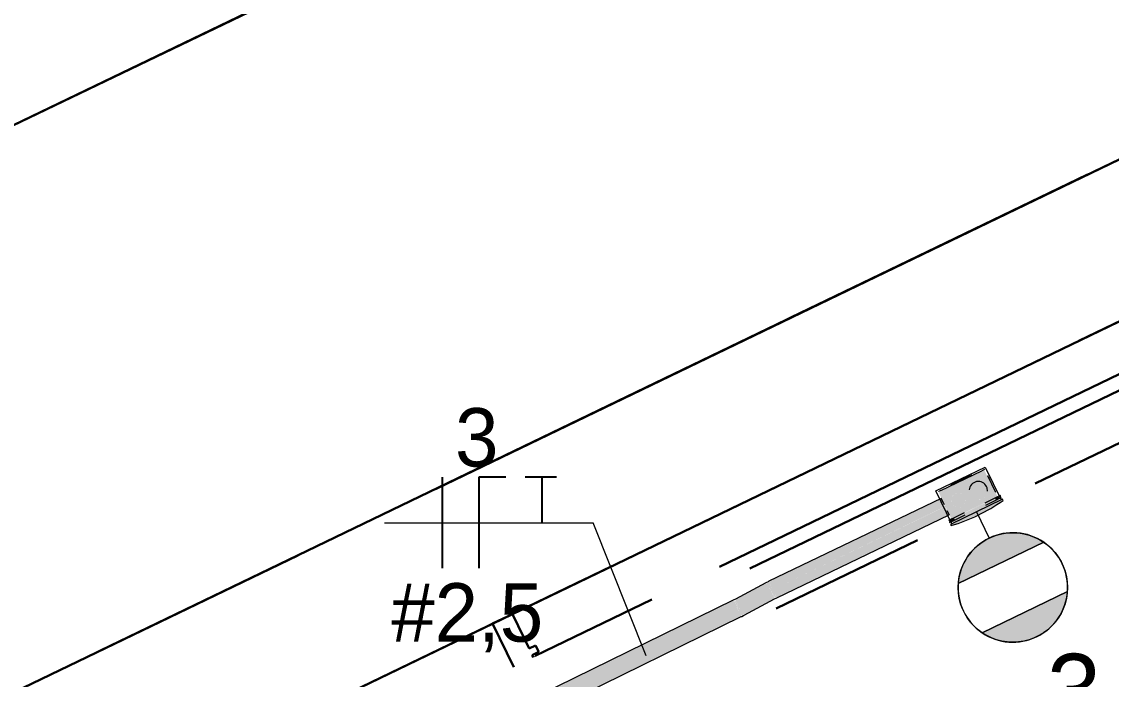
# Model space of a CAD drawing. Header units: metres. Extents: x 4 to 129, y -16 to 26.
# Drawn here: x 33.841 to 35.333, y 19.622 to 20.522 of the extents above; entities that cross this region are included whole.
import ezdxf

# ---------------------------------------------------------------- set-up
doc = ezdxf.new("R2010")
doc.units = ezdxf.units.M
for name, pattern in [('Hidden 1_5', [0.0022, 0.0015, -0.0007]), ('IMPORT-_Tracejado pequeno', [2.25, 1.5, -0.75]), ('IMPORT-DASHED2 _4_', [0.375, 0.25, -0.125])]:
    doc.linetypes.add(name, pattern=pattern)
for name, color, linetype, lineweight in [('A-ANNO-NOTE', 7, 'Continuous', 9), ('A-GENM', 7, 'Continuous', 9), ('Dispositivos elétricos', 7, 'Continuous', 70), ('E-POWR-CNDT', 7, 'Continuous', 30), ('Identificadores de dispositivos elétricos', 7, 'Continuous', 9), ('KIRYA - PAREDE', 7, 'Continuous', 50), ('KIRYA - PISO', 7, 'Continuous', 9), ('KIRYA - PROJEÇÃO', 7, 'IMPORT-DASHED2 _4_', 9), ('KIRYA - SQUADRIA', 7, 'Continuous', 9)]:
    doc.layers.add(name, color=color, linetype=linetype, lineweight=lineweight)
for name, color, linetype, lineweight, true_color in [('Base Revit Coremas_dwg', 7, 'Continuous', 9, 0x767676), ('Fase', 1, 'Continuous', 25, 0xff0000), ('Neutro', 5, 'Continuous', 25, 0x0000ff), ('Terra', 3, 'Continuous', 25, 0x00ff00)]:
    doc.layers.add(name, color=color, linetype=linetype, lineweight=lineweight, true_color=true_color)
doc.styles.add('Century Gothic', font='GOTHIC.TTF', dxfattribs={"height": 0.1})
doc.styles.add('Century Gothic_3', font='GOTHIC.TTF', dxfattribs={"height": 0.08})

# ---------------------------------------------------------------- blocks, each defined once
blk = doc.blocks.new('1_ Ponto de Ar Condicionado 4x2 - Ponto de Força Saida de Fio-8249113-PLANTA BAIXA - TÉRREO')
at = {"layer": 'A-GENM', "true_color": 0xfbfbfb}
blk.add_hatch(color=7, dxfattribs=at).paths.add_polyline_path([(0.0395, 0.002), (-0.0032, 0.0049), (-0.0395, 0.002), (-0.0395, 0), (0.0395, 0)])
at = {"layer": 'A-GENM'}
for p, q in [((-0.0395, 0.002), (-0.0395, 0)), ((-0.0395, 0), (0, 0)), ((0, 0), (0.0395, 0)), ((0.0395, 0), (0.0395, 0.002))]:
    blk.add_line(p, q, dxfattribs=at)
blk.add_arc((0, -0.2479), 0.253, 81.0302, 98.9698, dxfattribs=at)
blk = doc.blocks.new('PVC Corrugado Amarelo_Caixa de Luz 4x2 - PVC Corrugado Amarelo_Caixa de Luz 4x2-V12-PLANTA BAIXA - TÉRREO')
at = {"layer": 'E-POWR-CNDT', "linetype": 'Hidden 1_5', "lineweight": 9, "true_color": 0xffff00}
h = blk.add_hatch(color=2, dxfattribs=at)
h.paths.add_polyline_path([(-0.0345, 0), (-0.031, 0.0005), (-0.0315, 0.0028), (-0.0345, 0.0022), (-0.0345, 0.0003)])
h.paths.add_polyline_path([(-0.035, 0.0058), (-0.031, 0.0062), (-0.031, 0.0475), (-0.0345, 0.0475), (-0.035, 0.0431), (-0.035, 0.0058)])
h = blk.add_hatch(color=2, dxfattribs=at)
h.paths.add_polyline_path([(-0.031, 0), (0.031, 0), (0.031, 0.0028), (-0.031, 0.0028), (-0.031, 0.0019)])
h.paths.add_polyline_path([(-0.031, 0.0058), (0.031, 0.0063), (0.031, 0.0475), (-0.031, 0.0475), (-0.031, 0.0062)])
h.paths.add_polyline_path([(-0.02, 0.0163), (-0.0231, 0.0192), (-0.0241, 0.021), (-0.0248, 0.0235), (-0.0248, 0.0269), (-0.0247, 0.0276), (-0.0232, 0.0306), (-0.0211, 0.0328), (-0.02, 0.0337), (-0.0155, 0.0349), (-0.0129, 0.0347), (-0.011, 0.0341), (-0.0094, 0.0332), (-0.0079, 0.0321), (-0.006, 0.0291), (-0.0052, 0.0263), (-0.0052, 0.0232), (-0.0062, 0.0204), (-0.0075, 0.0185), (-0.009, 0.0171), (-0.0101, 0.0163), (-0.0135, 0.0152), (-0.0165, 0.0152), (-0.0185, 0.0157)])
h.paths.add_polyline_path([(0.0088, 0.0142), (0.0051, 0.0176), (0.0037, 0.02), (0.0027, 0.0233), (0.0028, 0.0269), (0.0038, 0.0303), (0.0051, 0.0324), (0.0078, 0.0351), (0.0099, 0.0363), (0.0118, 0.0371), (0.0172, 0.0372), (0.0199, 0.0364), (0.022, 0.0352), (0.0251, 0.0322), (0.0266, 0.0295), (0.0271, 0.0281), (0.0273, 0.0233), (0.0263, 0.0198), (0.0247, 0.0172), (0.0229, 0.0154), (0.0193, 0.0134), (0.0163, 0.0127), (0.013, 0.0128), (0.0118, 0.0129)])
h = blk.add_hatch(color=2, dxfattribs=at)
h.paths.add_polyline_path([(0.031, 0), (0.0345, 0.0004), (0.034, 0.0028), (0.031, 0.0023), (0.031, 0.0001)])
h.paths.add_polyline_path([(0.031, 0.0058), (0.035, 0.0063), (0.0345, 0.0475), (0.031, 0.0475), (0.031, 0.0063)])
h = blk.add_hatch(color=2, dxfattribs=at)
h.paths.add_polyline_path([(-0.02, 0.0163), (-0.0165, 0.0152), (-0.0135, 0.0152), (-0.0124, 0.0153), (-0.0087, 0.0173), (-0.0068, 0.0194), (-0.0056, 0.0218), (-0.0051, 0.0239), (-0.0052, 0.0263), (-0.006, 0.0291), (-0.0063, 0.03), (-0.0094, 0.0332), (-0.0115, 0.0343), (-0.0142, 0.0349), (-0.017, 0.0347), (-0.0176, 0.0347), (-0.0217, 0.0324), (-0.0233, 0.0305), (-0.0237, 0.03), (-0.0248, 0.0265), (-0.0248, 0.0235), (-0.0239, 0.0205), (-0.0227, 0.0187), (-0.0206, 0.0168)])
h.paths.add_polyline_path([(0.0088, 0.0142), (0.0133, 0.0127), (0.0166, 0.0127), (0.0202, 0.0137), (0.0229, 0.0154), (0.0247, 0.0172), (0.0263, 0.0198), (0.0273, 0.0233), (0.0275, 0.025), (0.0263, 0.03), (0.0246, 0.0329), (0.0235, 0.0341), (0.0199, 0.0364), (0.0164, 0.0373), (0.015, 0.0375), (0.01, 0.0363), (0.007, 0.0345), (0.0051, 0.0324), (0.0033, 0.0293), (0.0027, 0.0267), (0.0027, 0.0233), (0.0038, 0.0197), (0.0051, 0.0176), (0.0076, 0.0151), (0.008, 0.0147)])
for points in [[(-0.0355, 0.025), (-0.035, 0.025), (-0.0355, 0.0252)], [(-0.0355, 0.0187), (-0.035, 0.0187), (-0.0355, 0.0188)], [(0.035, 0.025), (0.0355, 0.025), (0.035, 0.0252)], [(0.035, 0.0187), (0.0355, 0.0187), (0.035, 0.019)], [(-0.0395, 0.0028), (-0.0371, 0.0031), (-0.0371, 0.0058), (-0.0395, 0.0058), (-0.0395, 0.003)], [(-0.037, 0.0028), (-0.031, 0.0028), (-0.0315, 0.0058), (-0.037, 0.0052), (-0.037, 0.0029)], [(-0.031, 0.0028), (0, 0.0028), (0, 0.0058), (-0.031, 0.0053)], [(0, 0.0028), (0.031, 0.0028), (0.031, 0.0058), (0, 0.0058)], [(0.031, 0.0028), (0.037, 0.0028), (0.0364, 0.0058), (0.031, 0.0058), (0.031, 0.0041)], [(0.0371, 0.0028), (0.0395, 0.0028), (0.0395, 0.0058), (0.0371, 0.0054), (0.0371, 0.0031)]]:
    blk.add_hatch(color=2, dxfattribs=at).paths.add_polyline_path(points)
at = {"layer": 'E-POWR-CNDT', "lineweight": 9}
for p, q in [((-0.0349, 0.0475), (-0.035, 0.0475)), ((-0.031, 0.0475), (-0.0338, 0.0475)), ((-0.031, 0.0475), (0.031, 0.0475)), ((-0.016, 0.048), (-0.016, 0.0475)), ((-0.0063, 0.048), (-0.016, 0.048)), ((-0.0125, 0.048), (-0.0125, 0.0475)), ((-0.0125, 0.048), (-0.0125, 0.0475)), ((0, 0.048), (-0.0125, 0.048)), ((-0.0114, 0.048), (-0.0125, 0.048)), ((0.0125, 0.048), (0, 0.048)), ((0.016, 0.048), (0.0063, 0.048)), ((0.0125, 0.048), (0.0114, 0.048)), ((0.0125, 0.0475), (0.0125, 0.048)), ((0.0125, 0.0475), (0.0125, 0.048)), ((0.016, 0.0475), (0.016, 0.048)), ((0.035, 0.0475), (0.031, 0.0475)), ((0.035, 0.0475), (0.0345, 0.0475)), ((-0.0355, 0.0375), (-0.0355, 0.0282)), ((0.0355, 0.0375), (0.035, 0.0375)), ((0.0355, 0.0375), (0.035, 0.0375)), ((0.0355, 0.035), (0.035, 0.035)), ((0.0355, 0.025), (0.0355, 0.0375)), ((0.0355, 0.0312), (0.0355, 0.0375)), ((0.0355, 0.0313), (0.0355, 0.035)), ((-0.0355, 0.0187), (-0.0355, 0.0125)), ((0.035, 0.015), (0.0355, 0.015)), ((0.0355, 0.0125), (0.0355, 0.025)), ((0.0355, 0.0142), (0.0355, 0.0187)), ((0.0355, 0.0125), (0.0355, 0.0187)), ((0.0355, 0.015), (0.0355, 0.0187)), ((-0.0371, 0.0058), (-0.0395, 0.0058)), ((-0.0395, 0.0028), (-0.0371, 0.0028)), ((-0.0355, 0.0058), (-0.0371, 0.0058)), ((-0.0371, 0.0028), (-0.0371, 0.0028)), ((-0.037, 0.0028), (-0.031, 0.0028)), ((-0.031, 0.0058), (-0.0355, 0.0058)), ((-0.0156, 0.0058), (-0.031, 0.0058)), ((-0.031, 0.0028), (-0.0156, 0.0028)), ((0.031, 0.0058), (0.0156, 0.0058)), ((0.0156, 0.0028), (0.031, 0.0028)), ((0.037, 0.0058), (0.031, 0.0058)), ((0.031, 0.0028), (0.0371, 0.0028)), ((0.0371, 0.0058), (0.0371, 0.0058)), ((0.0395, 0.0058), (0.0371, 0.0058)), ((0.0371, 0.0028), (0.0395, 0.0028))]:
    blk.add_line(p, q, dxfattribs=at)
for start, end in [(360, 150), (330, 360)]:
    blk.add_arc((0.015, 0.025), 0.0125, start, end, dxfattribs=at)
blk = doc.blocks.new('Base Revit Coremas_dwg-8208185-PLANTA BAIXA - TÉRREO')
at = {"layer": 'KIRYA - PAREDE', "color": 254, "linetype": 'IMPORT-_Tracejado pequeno', "lineweight": 30, "true_color": 0xe3e3e3}
for p, q in [((21.757, 19.8124), (21.5634, 19.719)), ((21.5634, 19.719), (21.757, 19.8124))]:
    blk.add_line(p, q, dxfattribs=at)
at = {"layer": 'KIRYA - PAREDE', "color": 254, "linetype": 'IMPORT-_Tracejado pequeno', "lineweight": 30, "true_color": 0xe3e3e3, "flags": 128}
for points in [[(22.8626, 17.57), (22.9117, 17.5937), (22.9769, 17.4586), (21.851, 16.9156), (20.6346, 19.4376), (22.5712, 20.3716), (24.0123, 21.0667), (25.2287, 18.5447), (23.6975, 17.8061), (23.6323, 17.9413), (23.7224, 17.9847), (23.1832, 19.1026)], [(23.1832, 19.1026), (23.7224, 17.9847), (23.6323, 17.9413), (23.6975, 17.8061), (25.2287, 18.5447), (24.0123, 21.0667), (22.5712, 20.3716), (20.6346, 19.4376), (21.851, 16.9156), (22.9769, 17.4586), (22.9117, 17.5937), (22.8626, 17.57)], [(21.9182, 19.8901), (22.6363, 20.2365), (22.6798, 20.1464), (22.8149, 20.2116), (22.7714, 20.3016), (23.9424, 20.8664), (22.7714, 20.3016), (22.8149, 20.2116)], [(22.8149, 20.2116), (22.6798, 20.1464), (22.6363, 20.2365), (21.9182, 19.8901)]]:
    blk.add_lwpolyline(points, dxfattribs=at)
at = {"layer": 'KIRYA - PISO', "color": 254, "linetype": 'IMPORT-_Tracejado pequeno', "lineweight": 30, "true_color": 0xe3e3e3}
blk.add_line((12.9912, 15.9732), (33.3545, 25.7944), dxfattribs=at)
blk.add_line((12.9912, 15.9732), (33.3545, 25.7944), dxfattribs=at)
at = {"layer": 'KIRYA - PISO', "color": 254, "linetype": 'IMPORT-_Tracejado pequeno', "lineweight": 30, "true_color": 0xe3e3e3, "flags": 128}
blk.add_lwpolyline([(31.7431, 25.7944), (17.5959, 18.9712)], close=True, dxfattribs=at)
at = {"layer": 'KIRYA - PROJEÇÃO', "color": 254, "linetype": 'IMPORT-_Tracejado pequeno', "lineweight": 30, "true_color": 0xe3e3e3, "flags": 128}
blk.add_lwpolyline([(25.4957, 18.4514), (24.1056, 21.3337), (20.3676, 19.5309), (21.7577, 16.6486), (25.4957, 18.4514), (24.1056, 21.3337), (20.3676, 19.5309), (21.7577, 16.6486)], close=True, dxfattribs=at)
at = {"layer": 'KIRYA - SQUADRIA', "color": 254, "linetype": 'IMPORT-_Tracejado pequeno', "lineweight": 30, "true_color": 0xe3e3e3}
for p, q in [((21.5273, 19.7737), (22.1733, 20.0853)), ((21.5634, 19.719), (21.757, 19.8124)), ((21.757, 19.8124), (21.5634, 19.719)), ((21.2331, 19.6541), (21.3929, 19.7311)), ((21.2335, 19.6532), (21.2331, 19.6541))]:
    blk.add_line(p, q, dxfattribs=at)
at = {"layer": 'KIRYA - SQUADRIA', "color": 254, "linetype": 'IMPORT-_Tracejado pequeno', "lineweight": 30, "true_color": 0xe3e3e3, "flags": 128}
for points in [[(21.2038, 19.6387), (21.175, 19.6982), (21.2021, 19.7113), (22.1388, 20.1631), (22.1659, 20.1761), (22.1388, 20.1631), (22.1616, 20.1159), (22.1526, 20.1115), (22.157, 20.1025), (22.166, 20.1069), (22.157, 20.1025), (22.1526, 20.1115), (22.1616, 20.1159), (22.1388, 20.1631), (21.2021, 19.7113), (21.2248, 19.6641), (21.2339, 19.6684), (21.2248, 19.6641), (21.2021, 19.7113), (21.175, 19.6982)], [(21.9182, 19.8901), (22.204, 20.028)], [(21.2307, 19.6518), (21.2292, 19.655), (21.2382, 19.6594), (21.2339, 19.6684), (21.2382, 19.6594), (21.2292, 19.655)]]:
    blk.add_lwpolyline(points, close=True, dxfattribs=at)
for points in [[(22.1733, 20.0853), (22.1646, 20.1033), (21.4855, 19.7758)], [(21.4855, 19.7758), (22.1646, 20.1033), (22.1733, 20.0853), (21.5273, 19.7737)], [(21.3929, 19.7311), (21.2331, 19.6541), (21.2335, 19.6532)]]:
    blk.add_lwpolyline(points, dxfattribs=at)
blk = doc.blocks.new('Fiação_PEX_Tags Eletrical Fixtures - 2_ FNT-4480792-PLANTA BAIXA - TÉRREO')
at = {"layer": 'Fase'}
blk.add_line((-0.000983, 0.00125), (-0.000983, -0.00125), dxfattribs=at)
at = {"layer": 'Identificadores de dispositivos elétricos'}
blk.add_line((-0.002569, 0), (0.003149, 0), dxfattribs=at)
at = {"layer": 'Neutro'}
for p, q in [((0.000017, 0.00125), (0.000017, -0.00125)), ((0.000017, 0.00125), (0.000017, -0.000772)), ((0.000759, 0.00125), (0.000017, 0.00125))]:
    blk.add_line(p, q, dxfattribs=at)
at = {"layer": 'Terra'}
for p, q in [((0.002149, 0.00125), (0.00129, 0.00125)), ((0.001746, 0.00125), (0.001746, 0))]:
    blk.add_line(p, q, dxfattribs=at)

msp = doc.modelspace()

# ---------------------------------------------------------------- hatches: boundary and pattern name
at = {"layer": 'A-ANNO-NOTE', "lineweight": 5}
for points in [[(35.1232, 19.7532), (35.2402, 19.8097), (35.234, 19.8133), (35.2282, 19.8163), (35.2178, 19.82), (35.207, 19.8221), (35.1988, 19.8227), (35.1905, 19.8223), (35.1824, 19.821), (35.1692, 19.8169), (35.1618, 19.8133), (35.1503, 19.8055), (35.1463, 19.8019), (35.1389, 19.7938), (35.1356, 19.7893), (35.1291, 19.7772), (35.1255, 19.7668), (35.1235, 19.756)], [(35.1973, 19.6727), (35.2055, 19.673), (35.219, 19.6757), (35.2243, 19.6774), (35.233, 19.6814), (35.2423, 19.6872), (35.2498, 19.6934), (35.2588, 19.7038), (35.2649, 19.7139), (35.268, 19.7207), (35.2712, 19.7312), (35.2728, 19.7421), (35.1558, 19.6857), (35.1679, 19.679), (35.1782, 19.6753), (35.1836, 19.6741), (35.1918, 19.6729)]]:
    msp.add_hatch(color=256, dxfattribs=at).paths.add_polyline_path(points)
at = {"layer": 'E-POWR-CNDT', "lineweight": 5, "true_color": 0xffff00}
for points in [[(34.8692, 19.7448), (35.1052, 19.8586), (35.0998, 19.8696), (34.864, 19.7557), (34.8678, 19.7477)], [(34.8746, 19.7335), (35.1105, 19.8475), (35.1053, 19.8584), (34.8692, 19.7448), (34.8745, 19.7339)], [(34.824, 19.7207), (34.8655, 19.7429), (34.8596, 19.7539), (34.8183, 19.7313), (34.8234, 19.7219)], [(34.83, 19.7097), (34.8712, 19.7323), (34.8655, 19.7429), (34.824, 19.7207), (34.8298, 19.71)], [(34.8706, 19.7334), (34.8714, 19.734), (34.8613, 19.7529), (34.8604, 19.7524), (34.8705, 19.7335)], [(34.873, 19.7327), (34.8728, 19.735), (34.8631, 19.7552), (34.8613, 19.7546), (34.8609, 19.7535), (34.8722, 19.7333)], [(34.873, 19.7346), (34.8739, 19.735), (34.8645, 19.7545), (34.8638, 19.7538), (34.8728, 19.735)], [(34.4301, 19.5279), (34.8206, 19.7189), (34.8151, 19.7301), (34.4248, 19.5388), (34.4287, 19.5309)], [(34.8254, 19.7092), (34.8263, 19.7096), (34.8166, 19.729), (34.8159, 19.7286), (34.8254, 19.7092)], [(34.8268, 19.7085), (34.8283, 19.7089), (34.8289, 19.7096), (34.8176, 19.7301), (34.8166, 19.7309), (34.817, 19.7286), (34.8268, 19.7086)], [(34.8283, 19.7107), (34.8292, 19.7111), (34.8189, 19.7302), (34.8181, 19.7296), (34.8281, 19.711)], [(34.4356, 19.5167), (34.8259, 19.7081), (34.8206, 19.7189), (34.4301, 19.5279), (34.4354, 19.5171)]]:
    msp.add_hatch(color=2, dxfattribs=at).paths.add_polyline_path(points)

# ---------------------------------------------------------------- linework, layer by layer
at = {"layer": 'A-ANNO-NOTE'}
for p, q in [((35.0926, 19.88), (35.1601, 19.9126)), ((35.1601, 19.9126), (35.1818, 19.8675)), ((35.1143, 19.835), (35.0926, 19.88)), ((35.1818, 19.8675), (35.1143, 19.835)), ((35.1481, 19.8513), (35.1654, 19.8152)), ((35.2402, 19.8097), (35.1232, 19.7532)), ((35.1232, 19.7532), (35.2402, 19.8097)), ((35.1232, 19.7532), (35.2402, 19.8097)), ((35.1558, 19.6857), (35.2728, 19.7421)), ((35.2728, 19.7421), (35.1558, 19.6857)), ((35.1558, 19.6857), (35.2728, 19.7421))]:
    msp.add_line(p, q, dxfattribs=at)
msp.add_circle((35.198, 19.7477), 0.075, dxfattribs=at)
for start, end in [(55.7481, 175.7481), (355.7481, 55.7481), (175.7481, 235.7481), (235.7481, 355.7481)]:
    msp.add_arc((35.198, 19.7477), 0.075, start, end, dxfattribs=at)
at = {"layer": 'E-POWR-CNDT', "color": 57, "lineweight": 9, "true_color": 0x808040}
for p, q in [((35.0998, 19.8696), (34.8638, 19.7561)), ((35.1026, 19.864), (35.0998, 19.8696)), ((34.8746, 19.7335), (35.1107, 19.8471)), ((35.1107, 19.8471), (35.108, 19.8527)), ((34.8596, 19.7539), (34.8181, 19.7317)), ((34.8605, 19.7544), (34.8596, 19.7539)), ((34.8629, 19.7556), (34.8605, 19.7544)), ((34.8638, 19.7561), (34.8629, 19.7556)), ((34.8151, 19.7301), (34.4246, 19.5392)), ((34.816, 19.7306), (34.8151, 19.7301)), ((34.8173, 19.7312), (34.816, 19.7306)), ((34.8181, 19.7317), (34.8173, 19.7312)), ((34.83, 19.7097), (34.8714, 19.7319)), ((34.8714, 19.7319), (34.8723, 19.7324)), ((34.8723, 19.7324), (34.8737, 19.7331)), ((34.8737, 19.7331), (34.8746, 19.7335)), ((34.4356, 19.5167), (34.8261, 19.7077)), ((34.8261, 19.7077), (34.827, 19.7081)), ((34.827, 19.7081), (34.8291, 19.7092)), ((34.8291, 19.7092), (34.83, 19.7097))]:
    msp.add_line(p, q, dxfattribs=at)
at = {"layer": 'Identificadores de dispositivos elétricos'}
msp.add_line((34.6959, 19.6541), (34.6231, 19.8363), dxfattribs=at)

# ---------------------------------------------------------------- block references
at = {"layer": 'Base Revit Coremas_dwg', "color": 254, "linetype": 'IMPORT-_Tracejado pequeno', "lineweight": 30, "true_color": 0xe3e3e3}
msp.add_blockref('Base Revit Coremas_dwg-8208185-PLANTA BAIXA - TÉRREO', (13.3105, 0), dxfattribs=at)
at = {"layer": 'Dispositivos elétricos', "lineweight": 9, "rotation": 205.748132701383}
msp.add_blockref('1_ Ponto de Ar Condicionado 4x2 - Ponto de Força Saida de Fio-8249113-PLANTA BAIXA - TÉRREO', (35.1481, 19.8513), dxfattribs=at)
at = {"layer": 'E-POWR-CNDT', "lineweight": 9, "rotation": 25.74813270138214}
msp.add_blockref('PVC Corrugado Amarelo_Caixa de Luz 4x2 - PVC Corrugado Amarelo_Caixa de Luz 4x2-V12-PLANTA BAIXA - TÉRREO', (35.1481, 19.8513), dxfattribs=at)
at = {"layer": 'Identificadores de dispositivos elétricos', "color": 1, "true_color": 0xff0000, "xscale": 49.99999999999998, "yscale": 49.99999999999998, "zscale": 49.99999999999998}
msp.add_blockref('Fiação_PEX_Tags Eletrical Fixtures - 2_ FNT-4480792-PLANTA BAIXA - TÉRREO', (34.4657, 19.8364), dxfattribs=at)

# ---------------------------------------------------------------- texts
at = {"layer": 'Identificadores de dispositivos elétricos', "attachment_point": 1}
for s, insert, char_height, width, style in [('3', (34.434, 19.9933), 0.08, 0.07616, 'Century Gothic_3'), ('#2,5', (34.3465, 19.7535), 0.08, 0.288607, 'Century Gothic_3'), ('3', (35.2446, 19.6568), 0.1, 0.096202, 'Century Gothic')]:
    msp.add_mtext(s, dxfattribs=dict(at, insert=insert, char_height=char_height, width=width, style=style))

doc.saveas('drawing.dxf')
